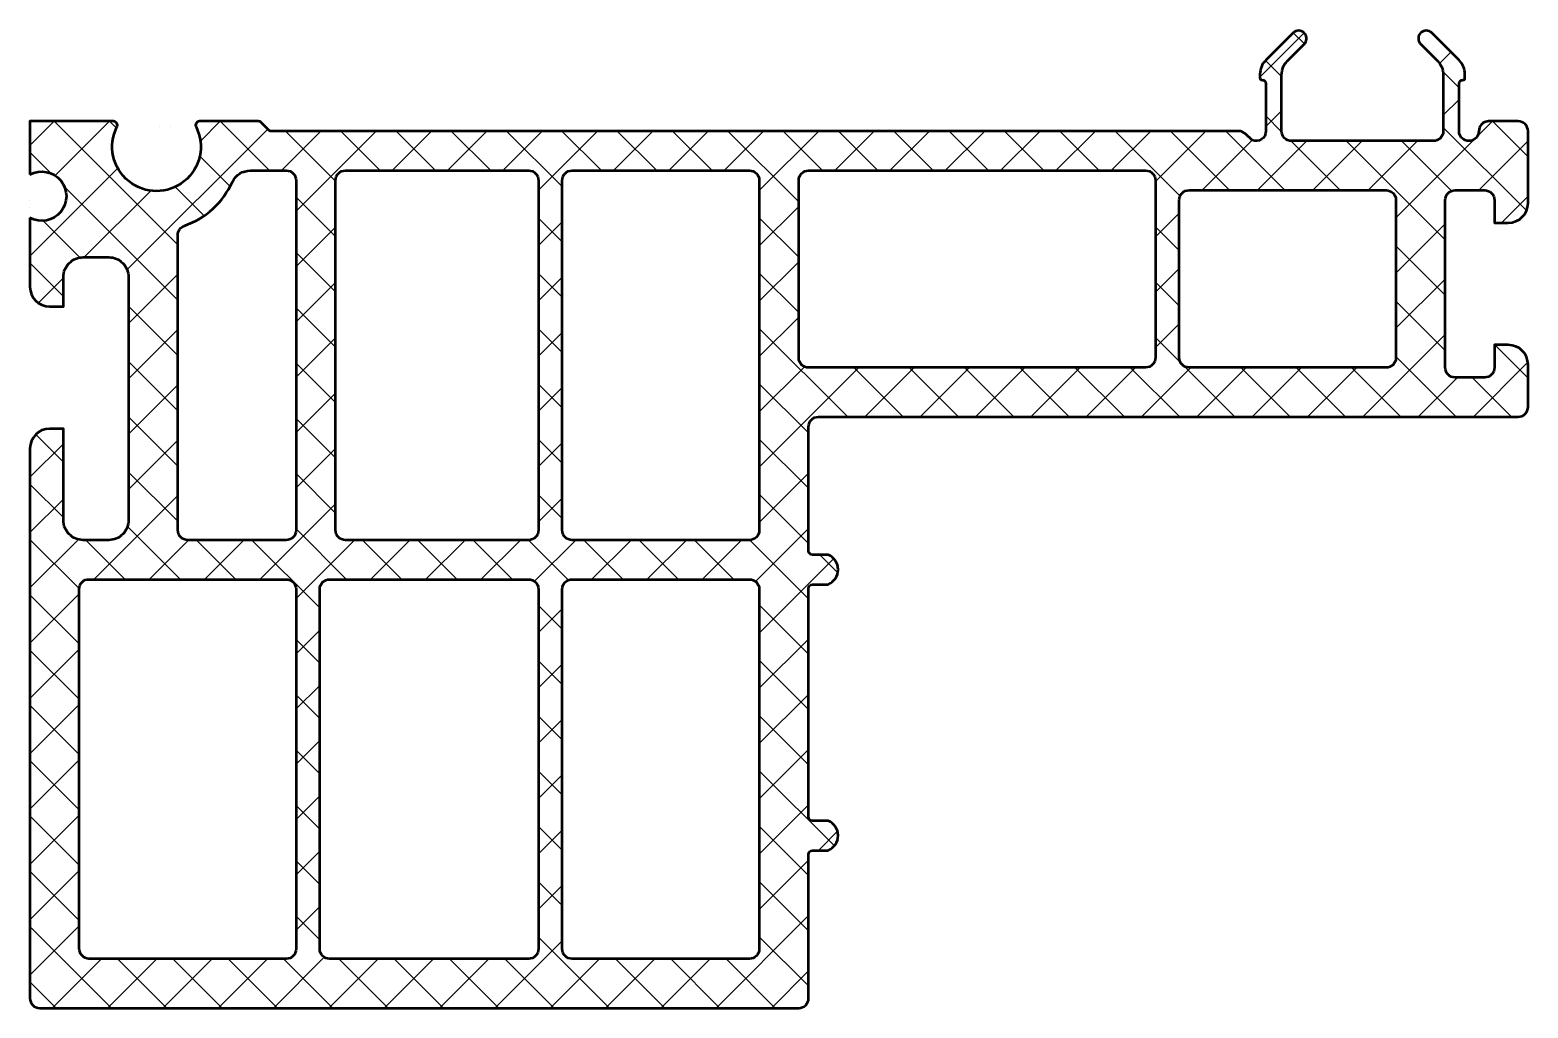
# Model space of a CAD drawing. Extents: x -77 to -1, y -45 to 4.6.
import ezdxf

# ---------------------------------------------------------------- set-up
doc = ezdxf.new("R2010")
doc.units = 0
for name, color, linetype, lineweight in [('0S-EPDM contour', 22, 'Continuous', 50), ('0S-EPDM hatch', 25, 'Continuous', 25), ('0S-Plastic contour', 254, 'Continuous', 50)]:
    doc.layers.add(name, color=color, linetype=linetype, lineweight=lineweight)

# ---------------------------------------------------------------- blocks, each defined once
blk = doc.blocks.new('246763__E431F300_A4BC_4205_BFFF_E1276AF16ED9_')
at = {"layer": '0S-EPDM hatch'}
h = blk.add_hatch(dxfattribs=at)
h.set_pattern_fill('ANSI37', color=256, scale=0.625, angle=90, style=0)
edge = h.paths.add_edge_path()
edge.add_line((-72.767, 0), (-77, 0))
edge.add_line((-77, 0), (-77, -2.702))
edge.add_ellipse((-76.405, -3.802), major_axis=(-1.25, 0), ratio=1, start_angle=61.57999, end_angle=298.42001, ccw=False)
edge.add_line((-77, -4.901), (-77, -8.4))
edge.add_arc((-76.001, -8.401), 0.999, 179.96987, 269.96987)
edge.add_line((-76.001, -9.4), (-75.3, -9.4))
edge.add_line((-75.3, -9.4), (-75.3, -7.9))
edge.add_ellipse((-74.301, -7.9), major_axis=(-0.999, 0), ratio=1, start_angle=-90.0295, end_angle=0.0295, ccw=False)
edge.add_line((-74.3, -6.9), (-73, -6.9))
edge.add_ellipse((-73, -7.9), major_axis=(-0.999, 0), ratio=1, start_angle=179.97052, end_angle=270.02948, ccw=False)
edge.add_line((-72, -7.9), (-72, -20.25))
edge.add_ellipse((-73, -20.251), major_axis=(-0.999, 0), ratio=1, start_angle=89.97099, end_angle=180.02901, ccw=False)
edge.add_line((-73, -21.25), (-74.3, -21.25))
edge.add_ellipse((-74.301, -20.251), major_axis=(-0.999, 0), ratio=1, start_angle=-0.02902, end_angle=90.02902, ccw=False)
edge.add_line((-75.3, -20.25), (-75.3, -15.6))
edge.add_line((-75.3, -15.6), (-76.001, -15.6))
edge.add_arc((-76.001, -16.6), 0.999, 90.03028, 179.96972)
edge.add_line((-77, -16.599), (-77, -44.5))
edge.add_arc((-76.5, -44.5), 0.5, 180.00383, 269.99617)
edge.add_line((-76.5, -45), (-38, -45))
edge.add_arc((-38, -44.5), 0.5, 269.99842, 360.00158)
edge.add_line((-37.5, -44.5), (-37.5, -37.2))
edge.add_ellipse((-37.3, -37.2), major_axis=(-0.2, 0), ratio=1, start_angle=270, end_angle=360, ccw=False)
edge.add_line((-37.3, -37), (-36.501, -37))
edge.add_arc((-36.814, -36.25), 0.812, 292.60425, 427.39575)
edge.add_line((-36.501, -35.5), (-37.3, -35.5))
edge.add_ellipse((-37.3, -35.3), major_axis=(-0.2, 0), ratio=1, start_angle=0, end_angle=90, ccw=False)
edge.add_line((-37.5, -35.3), (-37.5, -23.7))
edge.add_ellipse((-37.3, -23.7), major_axis=(-0.2, 0), ratio=1, start_angle=270, end_angle=360, ccw=False)
edge.add_line((-37.3, -23.5), (-36.501, -23.5))
edge.add_arc((-36.814, -22.75), 0.812, 292.60425, 427.39575)
edge.add_line((-36.501, -22), (-37.3, -22))
edge.add_ellipse((-37.3, -21.8), major_axis=(-0.2, 0), ratio=1, start_angle=0, end_angle=90, ccw=False)
edge.add_line((-37.5, -21.8), (-37.5, -15.5))
edge.add_ellipse((-37, -15.5), major_axis=(-0.5, 0), ratio=1, start_angle=270, end_angle=360, ccw=False)
edge.add_line((-37, -15), (-1.5, -15))
edge.add_arc((-1.5, -14.5), 0.5, 270, 360)
edge.add_line((-1, -14.5), (-1, -12.35))
edge.add_arc((-2, -12.35), 1, 0.00114, 89.99886)
edge.add_line((-2, -11.35), (-2.7, -11.35))
edge.add_line((-2.7, -11.35), (-2.7, -12.5))
edge.add_ellipse((-3.2, -12.5), major_axis=(-0.5, 0), ratio=1, start_angle=90, end_angle=180, ccw=False)
edge.add_line((-3.2, -13), (-4.7, -13))
edge.add_ellipse((-4.7, -12.5), major_axis=(-0.5, 0), ratio=1, start_angle=0, end_angle=90, ccw=False)
edge.add_line((-5.2, -12.5), (-5.2, -4))
edge.add_ellipse((-4.7, -4), major_axis=(-0.5, 0), ratio=1, start_angle=270, end_angle=360, ccw=False)
edge.add_line((-4.7, -3.5), (-3.2, -3.5))
edge.add_ellipse((-3.2, -4), major_axis=(-0.5, 0), ratio=1, start_angle=180, end_angle=270, ccw=False)
edge.add_line((-2.7, -4), (-2.7, -5.15))
edge.add_line((-2.7, -5.15), (-2, -5.15))
edge.add_arc((-2, -4.15), 1, 270.00114, 359.99886)
edge.add_line((-1, -4.15), (-1, -0.5))
edge.add_arc((-1.5, -0.5), 0.5, 359.99958, 450.00042)
edge.add_line((-1.5, 0), (-3, 0))
edge.add_arc((-3, -0.5), 0.5, 89.99403, 157.51075)
edge.add_line((-3.462, -0.309), (-3.538, -0.691))
edge.add_ellipse((-4, -0.5), major_axis=(-0.5, 0), ratio=1, start_angle=-0.00169, end_angle=157.50209, ccw=False)
edge.add_line((-4.5, -0.5), (-4.5, 1.9))
edge.add_ellipse((-4.302, 1.9), major_axis=(-0.198, 0), ratio=1, start_angle=-90.42798, end_angle=0.00813, ccw=False)
edge.add_arc((-4.3, 2.198), 0.1, 269.57202, 360)
edge.add_line((-4.2, 2.198), (-4.2, 2.386))
edge.add_arc((-5.201, 2.386), 1, 0.00658, 44.98676)
edge.add_line((-4.493, 3.093), (-5.897, 4.497))
edge.add_arc((-6.165, 4.2), 0.4, 47.99719, 215.96678)
edge.add_line((-6.489, 3.965), (-5.591, 3.063))
edge.add_ellipse((-6.3, 2.357), major_axis=(-1, 0), ratio=1, start_angle=180.00086, end_angle=224.84926, ccw=False)
edge.add_line((-5.3, 2.358), (-5.3, -0.5))
edge.add_ellipse((-5.8, -0.5), major_axis=(-0.5, 0), ratio=1, start_angle=90.00642, end_angle=179.99358, ccw=False)
edge.add_line((-5.8, -1), (-13, -1))
edge.add_ellipse((-13, -0.5), major_axis=(-0.5, 0), ratio=1, start_angle=0.01239, end_angle=89.98761, ccw=False)
edge.add_line((-13.5, -0.5), (-13.5, 2.357))
edge.add_ellipse((-12.5, 2.357), major_axis=(-1, 0), ratio=1, start_angle=-44.85451, end_angle=0.00056, ccw=False)
edge.add_line((-13.209, 3.063), (-12.312, 3.965))
edge.add_arc((-12.635, 4.2), 0.4, 323.99976, 491.99968)
edge.add_line((-12.903, 4.497), (-14.307, 3.093))
edge.add_arc((-13.6, 2.386), 1, 135.00123, 180.00438)
edge.add_line((-14.6, 2.386), (-14.6, 2.198))
edge.add_arc((-14.5, 2.198), 0.1, 179.99999, 270.42678)
edge.add_ellipse((-14.498, 1.9), major_axis=(-0.198, 0), ratio=1, start_angle=179.99985, end_angle=270.42679, ccw=False)
edge.add_line((-14.3, 1.9), (-14.3, -0.5))
edge.add_ellipse((-14.8, -0.5), major_axis=(-0.5, 0), ratio=1, start_angle=67.50336, end_angle=179.99903, ccw=False)
edge.add_line((-14.992, -0.962), (-15.336, -0.636))
edge.add_arc((-15.68, -1), 0.5, 46.64835, 90)
edge.add_line((-15.68, -0.5), (-64.753, -0.5))
edge.add_ellipse((-64.753, -0.3), major_axis=(-0.2, 0), ratio=1, start_angle=45, end_angle=90, ccw=False)
edge.add_line((-64.895, -0.441), (-65.278, -0.059))
edge.add_arc((-65.419, -0.2), 0.2, 45, 90)
edge.add_line((-65.419, 0), (-68.396, 0))
edge.add_arc((-68.396, -0.2), 0.2, 90, 206.63498)
edge.add_ellipse((-70.581, -1.296), major_axis=(-2.245, 0), ratio=1, start_angle=-26.63498, end_angle=206.63498, ccw=False)
edge.add_arc((-72.767, -0.2), 0.2, 333.36502, 450)
edge = h.paths.add_edge_path()
edge.add_ellipse((-61.8, -42), major_axis=(-0.5, 0), ratio=1, start_angle=0, end_angle=90, ccw=False)
edge.add_line((-62.3, -42), (-62.3, -23.75))
edge.add_ellipse((-61.8, -23.75), major_axis=(-0.5, 0), ratio=1, start_angle=270, end_angle=360, ccw=False)
edge.add_line((-61.8, -23.25), (-51.7, -23.25))
edge.add_ellipse((-51.7, -23.75), major_axis=(-0.5, 0), ratio=1, start_angle=180, end_angle=270, ccw=False)
edge.add_line((-51.2, -23.75), (-51.2, -42))
edge.add_ellipse((-51.7, -42), major_axis=(-0.5, 0), ratio=1, start_angle=90, end_angle=180, ccw=False)
edge.add_line((-51.7, -42.5), (-61.8, -42.5))
edge = h.paths.add_edge_path()
edge.add_ellipse((-73.967, -41.968), major_axis=(-0.534, 0), ratio=1, start_angle=1.49612, end_angle=85.26242, ccw=False)
edge.add_line((-74.5, -41.982), (-74.5, -23.732))
edge.add_ellipse((-74.03, -23.72), major_axis=(-0.471, 0), ratio=1, start_angle=-93.59912, end_angle=1.48998, ccw=False)
edge.add_line((-74, -23.25), (-64, -23.25))
edge.add_ellipse((-64, -23.75), major_axis=(-0.5, 0), ratio=1, start_angle=180, end_angle=270, ccw=False)
edge.add_line((-63.5, -23.75), (-63.5, -42))
edge.add_ellipse((-64, -42), major_axis=(-0.5, 0), ratio=1, start_angle=90, end_angle=180, ccw=False)
edge.add_line((-64, -42.5), (-74.011, -42.5))
edge = h.paths.add_edge_path()
edge.add_ellipse((-51.7, -3), major_axis=(-0.5, 0), ratio=1, start_angle=180, end_angle=270, ccw=False)
edge.add_line((-51.2, -3), (-51.2, -20.75))
edge.add_ellipse((-51.7, -20.75), major_axis=(-0.5, 0), ratio=1, start_angle=90, end_angle=180, ccw=False)
edge.add_line((-51.7, -21.25), (-61, -21.25))
edge.add_ellipse((-61, -20.75), major_axis=(-0.5, 0), ratio=1, start_angle=0, end_angle=90, ccw=False)
edge.add_line((-61.5, -20.75), (-61.5, -3))
edge.add_ellipse((-61, -3), major_axis=(-0.5, 0), ratio=1, start_angle=270, end_angle=360, ccw=False)
edge.add_line((-61, -2.5), (-51.7, -2.5))
edge = h.paths.add_edge_path()
edge.add_ellipse((-49.5, -42), major_axis=(-0.5, 0), ratio=1, start_angle=0, end_angle=90, ccw=False)
edge.add_line((-50, -42), (-50, -23.75))
edge.add_ellipse((-49.5, -23.75), major_axis=(-0.5, 0), ratio=1, start_angle=270, end_angle=360, ccw=False)
edge.add_line((-49.5, -23.25), (-40.5, -23.25))
edge.add_ellipse((-40.5, -23.75), major_axis=(-0.5, 0), ratio=1, start_angle=180, end_angle=270, ccw=False)
edge.add_line((-40, -23.75), (-40, -42))
edge.add_ellipse((-40.5, -42), major_axis=(-0.5, 0), ratio=1, start_angle=90, end_angle=180, ccw=False)
edge.add_line((-40.5, -42.5), (-49.5, -42.5))
edge = h.paths.add_edge_path()
edge.add_ellipse((-49.5, -20.75), major_axis=(-0.5, 0), ratio=1, start_angle=0, end_angle=90, ccw=False)
edge.add_line((-50, -20.75), (-50, -3))
edge.add_ellipse((-49.5, -3), major_axis=(-0.5, 0), ratio=1, start_angle=270, end_angle=360, ccw=False)
edge.add_line((-49.5, -2.5), (-40.5, -2.5))
edge.add_ellipse((-40.5, -3), major_axis=(-0.5, 0), ratio=1, start_angle=180, end_angle=270, ccw=False)
edge.add_line((-40, -3), (-40, -20.75))
edge.add_ellipse((-40.5, -20.75), major_axis=(-0.5, 0), ratio=1, start_angle=90, end_angle=180, ccw=False)
edge.add_line((-40.5, -21.25), (-49.5, -21.25))
edge = h.paths.add_edge_path()
edge.add_ellipse((-37.5, -12), major_axis=(-0.5, 0), ratio=1, start_angle=0, end_angle=90, ccw=False)
edge.add_line((-38, -12), (-38, -3))
edge.add_ellipse((-37.5, -3), major_axis=(-0.5, 0), ratio=1, start_angle=270, end_angle=360, ccw=False)
edge.add_line((-37.5, -2.5), (-20.4, -2.5))
edge.add_ellipse((-20.4, -3), major_axis=(-0.5, 0), ratio=1, start_angle=180, end_angle=270, ccw=False)
edge.add_line((-19.9, -3), (-19.9, -11.995))
edge.add_ellipse((-20.4, -11.995), major_axis=(-0.5, 0), ratio=1, start_angle=89.99736, end_angle=180.00264, ccw=False)
edge.add_line((-20.4, -12.495), (-37.5, -12.5))
edge = h.paths.add_edge_path()
edge.add_ellipse((-64, -3), major_axis=(-0.5, 0), ratio=1, start_angle=180, end_angle=269.99997, ccw=False)
edge.add_line((-63.5, -3), (-63.5, -20.75))
edge.add_ellipse((-64, -20.75), major_axis=(-0.5, 0), ratio=1, start_angle=90, end_angle=180, ccw=False)
edge.add_line((-64, -21.25), (-69, -21.25))
edge.add_ellipse((-69, -20.75), major_axis=(-0.5, 0), ratio=1, start_angle=0, end_angle=90, ccw=False)
edge.add_line((-69.5, -20.75), (-69.5, -5.777))
edge.add_ellipse((-69, -5.777), major_axis=(-0.5, 0), ratio=1, start_angle=289.49707, end_angle=360, ccw=False)
edge.add_arc((-70.586, -1.299), 4.25, 289.49707, 335.21488)
edge.add_ellipse((-65.819, -3.5), major_axis=(-1, 0), ratio=1, start_angle=269.99997, end_angle=335.21488, ccw=False)
edge.add_line((-65.819, -2.5), (-64, -2.5))
edge = h.paths.add_edge_path()
edge.add_ellipse((-18.2, -11.995), major_axis=(-0.5, 0), ratio=1, start_angle=0.00452, end_angle=89.99548, ccw=False)
edge.add_line((-18.7, -11.995), (-18.7, -3.995))
edge.add_ellipse((-18.2, -3.995), major_axis=(-0.5, 0), ratio=1, start_angle=270.00631, end_angle=359.99369, ccw=False)
edge.add_line((-18.2, -3.495), (-8.2, -3.5))
edge.add_ellipse((-8.2, -4), major_axis=(-0.5, 0), ratio=1, start_angle=180.00456, end_angle=269.99544, ccw=False)
edge.add_line((-7.7, -4), (-7.7, -12))
edge.add_ellipse((-8.2, -12), major_axis=(-0.5, 0), ratio=1, start_angle=90.00277, end_angle=179.99723, ccw=False)
edge.add_line((-8.2, -12.5), (-18.2, -12.495))
at = {"layer": '0S-EPDM contour', "color": 7}
for points in [[(-12.903, 4.497), (-14.307, 3.093)], [(-13.209, 3.063), (-12.312, 3.965)], [(-6.489, 3.965), (-5.591, 3.063)], [(-4.493, 3.093), (-5.897, 4.497)], [(-14.6, 2.386), (-14.6, 2.198)], [(-13.5, -0.5), (-13.5, 2.357)], [(-5.3, 2.358), (-5.3, -0.5)], [(-4.2, 2.198), (-4.2, 2.386)], [(-14.3, 1.9), (-14.3, -0.5)], [(-4.5, -0.5), (-4.5, 1.9)], [(-72.767, 0), (-77, 0), (-77, -2.702)], [(-65.419, 0), (-68.396, 0)], [(-64.895, -0.441), (-65.278, -0.059)], [(-15.68, -0.5), (-64.753, -0.5)], [(-14.992, -0.962), (-15.336, -0.636)], [(-3.462, -0.309), (-3.538, -0.691)], [(-1.5, 0), (-3, 0)], [(-1, -4.15), (-1, -0.5)], [(-5.8, -1), (-13, -1)], [(-4.7, -3.5), (-3.2, -3.5)], [(-5.2, -12.5), (-5.2, -4)], [(-2.7, -4), (-2.7, -5.15), (-2, -5.15)], [(-77, -4.901), (-77, -8.4)], [(-74.3, -6.9), (-73, -6.9)], [(-76.001, -9.4), (-75.3, -9.4), (-75.3, -7.9)], [(-72, -7.9), (-72, -20.25)], [(-2, -11.35), (-2.7, -11.35), (-2.7, -12.5)], [(-1, -14.5), (-1, -12.35)], [(-3.2, -13), (-4.7, -13)], [(-37, -15), (-1.5, -15)], [(-75.3, -20.25), (-75.3, -15.6), (-76.001, -15.6)], [(-37.5, -21.8), (-37.5, -15.5)], [(-77, -16.599), (-77, -44.5)], [(-73, -21.25), (-74.3, -21.25)], [(-36.501, -22), (-37.3, -22)], [(-37.3, -23.5), (-36.501, -23.5)], [(-37.5, -35.3), (-37.5, -23.7)], [(-36.501, -35.5), (-37.3, -35.5)], [(-37.5, -44.5), (-37.5, -37.2)], [(-37.3, -37), (-36.501, -37)], [(-76.5, -45), (-38, -45)]]:
    blk.add_lwpolyline(points, dxfattribs=at)
for centre, radius, start, end in [((-12.635, 4.2), 0.4, 323.99976, 131.99968), ((-6.165, 4.2), 0.4, 47.99719, 215.96678), ((-13.6, 2.386), 1, 135.00123, 180.00438), ((-5.201, 2.386), 1, 0.00658, 44.98676), ((-14.5, 2.198), 0.1, 179.99999, 270.42678), ((-4.3, 2.198), 0.1, 269.57202, 0), ((-72.767, -0.2), 0.2, 333.36502, 90), ((-68.396, -0.2), 0.2, 90, 206.63498), ((-65.419, -0.2), 0.2, 45, 90), ((-15.68, -1), 0.5, 46.64835, 90), ((-3, -0.5), 0.5, 89.99403, 157.51075), ((-1.5, -0.5), 0.5, 359.99958, 90.00042), ((-2, -4.15), 1, 270.00114, 359.99886), ((-76.001, -8.401), 0.999, 179.96987, 269.96987), ((-2, -12.35), 1, 0.00114, 89.99886), ((-1.5, -14.5), 0.5, 270, 0), ((-76.001, -16.6), 0.999, 90.03028, 179.96972), ((-36.814, -22.75), 0.812, 292.60425, 67.39575), ((-36.814, -36.25), 0.812, 292.60425, 67.39575), ((-76.5, -44.5), 0.5, 180.00383, 269.99617), ((-38, -44.5), 0.5, 269.99842, 0.00158)]:
    blk.add_arc(centre, radius, start, end, dxfattribs=at)
at = {"layer": '0S-EPDM contour', "color": 7, "extrusion": (0, 0, -1)}
for centre, radius, start, end in [((12.5, 2.357), 1, 359.99944, 44.85451), ((6.3, 2.357), 1, 135.15074, 179.99914), ((14.498, 1.9), 0.198, 89.57321, 180.00015), ((4.302, 1.9), 0.198, 359.99187, 90.42798), ((70.581, -1.296), 2.245, 153.36502, 26.63498), ((64.753, -0.3), 0.2, 270, 315), ((14.8, -0.5), 0.5, 180.00097, 292.49664), ((13, -0.5), 0.5, 270.01239, 359.98761), ((5.8, -0.5), 0.5, 180.00642, 269.99358), ((4, -0.5), 0.5, 202.49791, 0.00169), ((76.405, -3.802), 1.25, 61.57999, 298.42001), ((4.7, -4), 0.5, 0, 90), ((3.2, -4), 0.5, 90, 180), ((74.301, -7.9), 0.999, 359.9705, 90.0295), ((73, -7.9), 0.999, 89.97052, 180.02948), ((4.7, -12.5), 0.5, 270, 0), ((3.2, -12.5), 0.5, 180, 270), ((37, -15.5), 0.5, 0, 90), ((74.301, -20.251), 0.999, 269.97098, 0.02902), ((73, -20.251), 0.999, 179.97099, 270.02901), ((37.3, -21.8), 0.2, 270, 0), ((37.3, -23.7), 0.2, 0, 90), ((37.3, -35.3), 0.2, 270, 0), ((37.3, -37.2), 0.2, 0, 90)]:
    blk.add_arc(centre, radius, start, end, dxfattribs=at)
at = {"layer": '0S-Plastic contour', "color": 7}
for points in [[(-65.819, -2.5), (-64, -2.5)], [(-63.5, -3), (-63.5, -20.75)], [(-61.5, -20.75), (-61.5, -3)], [(-61, -2.5), (-51.7, -2.5)], [(-51.2, -3), (-51.2, -20.75)], [(-50, -20.75), (-50, -3)], [(-49.5, -2.5), (-40.5, -2.5)], [(-40, -3), (-40, -20.75)], [(-38, -12), (-38, -3)], [(-37.5, -2.5), (-20.4, -2.5)], [(-19.9, -3), (-19.9, -11.995)], [(-18.2, -3.495), (-8.2, -3.5)], [(-18.7, -11.995), (-18.7, -3.995)], [(-7.7, -4), (-7.7, -12)], [(-69.5, -20.75), (-69.5, -5.777)], [(-20.4, -12.495), (-37.5, -12.5)], [(-8.2, -12.5), (-18.2, -12.495)], [(-64, -21.25), (-69, -21.25)], [(-51.7, -21.25), (-61, -21.25)], [(-40.5, -21.25), (-49.5, -21.25)], [(-74, -23.25), (-64, -23.25)], [(-61.8, -23.25), (-51.7, -23.25)], [(-49.5, -23.25), (-40.5, -23.25)], [(-74.5, -41.982), (-74.5, -23.732)], [(-63.5, -23.75), (-63.5, -42)], [(-62.3, -42), (-62.3, -23.75)], [(-51.2, -23.75), (-51.2, -42)], [(-50, -42), (-50, -23.75)], [(-40, -23.75), (-40, -42)], [(-64, -42.5), (-74.011, -42.5)], [(-51.7, -42.5), (-61.8, -42.5)], [(-40.5, -42.5), (-49.5, -42.5)]]:
    blk.add_lwpolyline(points, dxfattribs=at)
at = {"layer": '0S-Plastic contour', "color": 7, "extrusion": (0, 0, -1)}
for centre, radius, start, end in [((65.819, -3.5), 1, 24.78512, 90.00003), ((64, -3), 0.5, 90.00003, 180), ((61, -3), 0.5, 0, 90), ((51.7, -3), 0.5, 90, 180), ((49.5, -3), 0.5, 0, 90), ((40.5, -3), 0.5, 90, 180), ((37.5, -3), 0.5, 0, 90), ((20.4, -3), 0.5, 90, 180), ((18.2, -3.995), 0.5, 0.00631, 89.99369), ((8.2, -4), 0.5, 90.00456, 179.99544), ((69, -5.777), 0.5, 0, 70.50293), ((37.5, -12), 0.5, 270, 0), ((20.4, -11.995), 0.5, 179.99736, 270.00264), ((18.2, -11.995), 0.5, 270.00452, 359.99548), ((8.2, -12), 0.5, 180.00277, 269.99723), ((69, -20.75), 0.5, 270, 0), ((64, -20.75), 0.5, 180, 270), ((61, -20.75), 0.5, 270, 0), ((51.7, -20.75), 0.5, 180, 270), ((49.5, -20.75), 0.5, 270, 0), ((40.5, -20.75), 0.5, 180, 270), ((74.03, -23.72), 0.471, 358.51002, 93.59912), ((64, -23.75), 0.5, 90, 180), ((61.8, -23.75), 0.5, 0, 90), ((51.7, -23.75), 0.5, 90, 180), ((49.5, -23.75), 0.5, 0, 90), ((40.5, -23.75), 0.5, 90, 180), ((73.967, -41.968), 0.534, 274.73758, 358.50388), ((64, -42), 0.5, 180, 270), ((61.8, -42), 0.5, 270, 0), ((51.7, -42), 0.5, 180, 270), ((49.5, -42), 0.5, 270, 0), ((40.5, -42), 0.5, 180, 270)]:
    blk.add_arc(centre, radius, start, end, dxfattribs=at)
at = {"layer": '0S-Plastic contour', "color": 7}
blk.add_arc((-70.586, -1.299), 4.25, 289.49707, 335.21488, dxfattribs=at)
blk = doc.blocks.new('246763__4AE811A2_2E49_4602_994C_308AFF1E9096_')
at = {"layer": '0S-EPDM contour', "color": 7}
blk.add_blockref('246763__E431F300_A4BC_4205_BFFF_E1276AF16ED9_', (0, 0), dxfattribs=at)

msp = doc.modelspace()

# ---------------------------------------------------------------- block references
at = {"layer": '0S-Plastic contour', "color": 7}
msp.add_blockref('246763__4AE811A2_2E49_4602_994C_308AFF1E9096_', (0, 0), dxfattribs=at)

doc.saveas('drawing.dxf')
